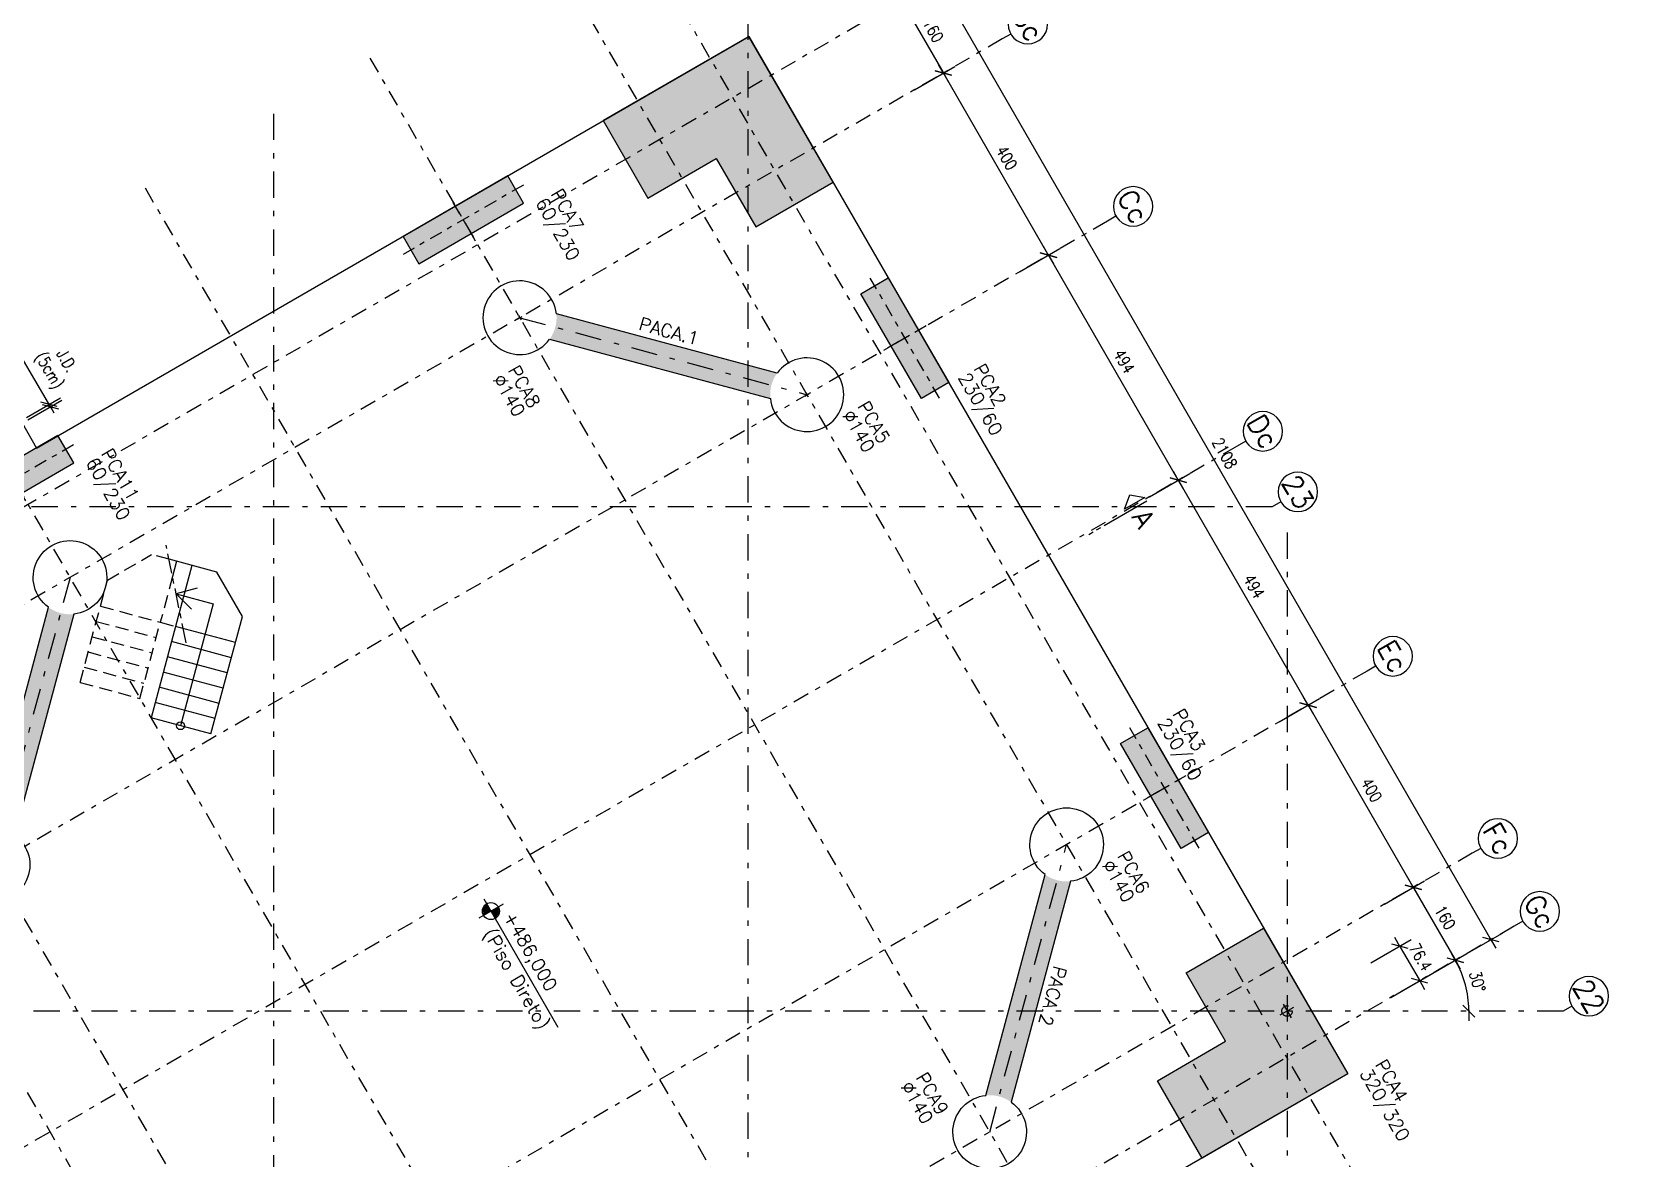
# Model space of a CAD drawing. Header units: metres. Extents: x 661733 to 661987, y 8168511 to 8168781.
# Drawn here: x 661874.62 to 661905.31, y 8168705.9 to 8168727.32 of the extents above; entities that cross this region are included whole.
import ezdxf
from ezdxf.enums import TextEntityAlignment as Align

# ---------------------------------------------------------------- set-up
doc = ezdxf.new("R2010")
doc.units = ezdxf.units.M
doc.header["$MEASUREMENT"] = 0
for name, pattern in [('SPX-CAMPANARIO$0$CENTER2', [1.125, 0.75, -0.125, 0.125, -0.125]), ('SPX-CAMPANARIO$0$DASHDOT2', [0.5, 0.25, -0.125, 0, -0.125]), ('SPX-CAMPANARIO$0$HIDDEN2', [0.1875, 0.125, -0.0625])]:
    doc.linetypes.add(name, pattern=pattern)
doc.layers.get('0').update_dxf_attribs({"linetype": 'CONTINUOUS'})
doc.layers.get('Defpoints').update_dxf_attribs({"linetype": 'CONTINUOUS'})
for name, color, linetype in [('SPX-CAMPANARIO$0$SP 00 Me1', 9, 'SPX-CAMPANARIO$0$DASHDOT2'), ('SPX-CAMPANARIO$0$SP0Me1', 9, 'SPX-CAMPANARIO$0$DASHDOT2'), ('SPX-CAMPANARIO$0$SP1CRT1', 3, 'CONTINUOUS'), ('SPX-CAMPANARIO$0$SP1VST1', 2, 'CONTINUOUS'), ('SPX-CAMPANARIO$0$SP1VST2', 1, 'CONTINUOUS'), ('SPX-CAMPANARIO$0$SP2INV2', 8, 'SPX-CAMPANARIO$0$HIDDEN2'), ('SPX-CAMPANARIO$0$SP3HT2', 254, 'CONTINUOUS'), ('SPX-CAMPANARIO$0$SP4DIM1', 5, 'CONTINUOUS'), ('SPX-CAMPANARIO$0$SP4TN 1', 5, 'CONTINUOUS'), ('SPX-CAMPANARIO$0$SP4TXT 2', 2, 'CONTINUOUS'), ('SPX-CAMPANARIO$0$SP4TXT4', 4, 'CONTINUOUS')]:
    doc.layers.add(name, color=color, linetype=linetype)
doc.styles.add('SPX-CAMPANARIO$0$SP_T-Geral', font='romans.shx')
doc.styles.add('SPX-CAMPANARIO$0$SP_TD_w.8', font='romans.shx', dxfattribs={"width": 0.8})
doc.dimstyles.new('SPX-CAMPANARIO$0$SP_D125cm_18', dxfattribs={"dimtxt": 0.225, "dimasz": 0.025, "dimexe": 0.25, "dimexo": 0.125, "dimgap": 0.125, "dimtad": 1, "dimdec": 1, "dimlfac": 100, "dimdsep": 46, "dimtxsty": 'SPX-CAMPANARIO$0$SP_TD_w.8', "dimblk": 'SPX-CAMPANARIO$0$TIC', "dimcen": 0.0125, "dimdle": 0.125, "dimclrt": 2, "dimadec": 3, "dimazin": 2, "dimtfac": 1, "dimtdec": 1, "dimtmove": 0, "dimatfit": 3, "dimfxl": 0.2, "dimtolj": 1, "dimtzin": 0, "dimarcsym": 0})

# ---------------------------------------------------------------- blocks, each defined once
blk = doc.blocks.new('SPX-CAMPANARIO$0$SP_P_L')
at = {"layer": 'SPX-CAMPANARIO$0$SP3HT2', "ltscale": 10}
h = blk.add_hatch(color=256, dxfattribs=at)
h.dxf.hatch_style = 1
h.paths.add_polyline_path([(-2.349999999976717, 0.8500000089406967), (0.8499999999767169, 0.8500000089406967), (0.8499999999767169, -2.349999991245568), (-0.8499999999767169, -2.349999991245568), (-0.8499999999767169, -0.8499999912455678), (-2.349999999976717, -0.8499999921768904)])
at = {"layer": 'SPX-CAMPANARIO$0$SP1CRT1', "ltscale": 10}
blk.add_lwpolyline([(-2.349999999976717, 0.8500000089406967), (0.8499999999767169, 0.8500000089406967), (0.8499999999767169, -2.349999991245568), (-0.8499999999767169, -2.349999991245568), (-0.8499999999767169, -0.8499999912455678), (-2.349999999976717, -0.8499999921768904), (-2.349999999976717, 0.8500000089406967)], dxfattribs=at)
blk = doc.blocks.new('*U61')
at = {"layer": 'SPX-CAMPANARIO$0$SP 00 Me1', "color": 0, "linetype": 'Continuous'}
blk.add_line((8.374916364184052e-15, -0.1500000000000909), (0, 0), dxfattribs=at)
blk.add_circle((2.512474909253946e-14, -0.4500000000000455), 0.3, dxfattribs=at)
at = {"layer": 'SPX-CAMPANARIO$0$SP 00 Me1', "color": 0, "linetype": 'Continuous', "style": 'SPX-CAMPANARIO$0$SP_T-Geral'}
blk.add_attdef('EIXO?', text='', height=0.3, dxfattribs=at).set_placement((2.512474909253692e-14, -0.45), align=Align.MIDDLE_CENTER)
blk = doc.blocks.new('SPX-CAMPANARIO$0$TIC')
at = {"color": 2, "linetype": 'Continuous'}
blk.add_line((4.59619407771256, 4.596194077712564), (-4.596194077712553, -4.596194077712553), dxfattribs=at)
at = {"color": 5}
blk.add_line((-1, 0), (7.5, 0), dxfattribs=at)
blk = doc.blocks.new('*D77')
at = {"layer": 'Defpoints', "color": 0, "linetype": 'Continuous', "transparency": 16777216}
for p in [(-8.939339828677475, 14.24376711369759), (-10.53933983296156, 13.48399030708721), (-8.939339828677475, 13.48399030615589)]:
    blk.add_point(p, dxfattribs=at)
at = {"layer": 'SPX-CAMPANARIO$0$SP4DIM1', "color": 0, "linetype": 'Continuous', "lineweight": -2, "transparency": 16777216}
for p, q in [((-10.53933983296156, 13.60899030708721), (-10.53933983296156, 14.49376711369759)), ((-8.939339828677475, 13.60899030615589), (-8.939339828677475, 14.49376711369759)), ((-10.51433983296156, 14.24376711369759), (-8.964339828677476, 14.24376711369759))]:
    blk.add_line(p, q, dxfattribs=at)
at = {"layer": 'SPX-CAMPANARIO$0$SP4DIM1', "color": 0, "linetype": 'Continuous', "lineweight": -2, "transparency": 16777216, "xscale": 0.025, "yscale": 0.025, "zscale": 0.025, "rotation": 180}
blk.add_blockref('SPX-CAMPANARIO$0$TIC', (-10.53933983296156, 14.24376711369759), dxfattribs=at)
at = {"layer": 'SPX-CAMPANARIO$0$SP4DIM1', "color": 0, "linetype": 'Continuous', "lineweight": -2, "transparency": 16777216, "xscale": 0.025, "yscale": 0.025, "zscale": 0.025}
blk.add_blockref('SPX-CAMPANARIO$0$TIC', (-8.939339828677475, 14.24376711369759), dxfattribs=at)
at = {"layer": 'SPX-CAMPANARIO$0$SP4DIM1', "color": 2, "linetype": 'Continuous', "transparency": 16777216, "insert": (-9.739339830819517, 14.48126711369759), "char_height": 0.225, "attachment_point": 5, "style": 'SPX-CAMPANARIO$0$SP_TD_w.8'}
blk.add_mtext('\\A1;160', dxfattribs=at)
blk = doc.blocks.new('*D78')
at = {"layer": 'Defpoints', "color": 0, "linetype": 'Continuous', "transparency": 16777216}
for p in [(10.53933982830495, 15.02651978017764), (-10.53933983296156, 14.26674297356726), (10.53933982830495, 14.26674296129786)]:
    blk.add_point(p, dxfattribs=at)
at = {"layer": 'SPX-CAMPANARIO$0$SP4DIM1', "color": 0, "linetype": 'Continuous', "lineweight": -2, "transparency": 16777216}
for p, q in [((-10.53933983296156, 14.39174297356726), (-10.53933983296156, 15.27651978017764)), ((10.53933982830495, 14.39174296129786), (10.53933982830495, 15.27651978017764)), ((-10.51433983296156, 15.02651978017764), (10.51433982830495, 15.02651978017764))]:
    blk.add_line(p, q, dxfattribs=at)
at = {"layer": 'SPX-CAMPANARIO$0$SP4DIM1', "color": 0, "linetype": 'Continuous', "lineweight": -2, "transparency": 16777216, "xscale": 0.025, "yscale": 0.025, "zscale": 0.025, "rotation": 180}
blk.add_blockref('SPX-CAMPANARIO$0$TIC', (-10.53933983296156, 15.02651978017764), dxfattribs=at)
at = {"layer": 'SPX-CAMPANARIO$0$SP4DIM1', "color": 0, "linetype": 'Continuous', "lineweight": -2, "transparency": 16777216, "xscale": 0.025, "yscale": 0.025, "zscale": 0.025}
blk.add_blockref('SPX-CAMPANARIO$0$TIC', (10.53933982830495, 15.02651978017764), dxfattribs=at)
at = {"layer": 'SPX-CAMPANARIO$0$SP4DIM1', "color": 2, "linetype": 'Continuous', "transparency": 16777216, "insert": (-2.328305533817596e-09, 15.26401978017764), "char_height": 0.225, "attachment_point": 5, "style": 'SPX-CAMPANARIO$0$SP_TD_w.8'}
blk.add_mtext('\\A1;2108', dxfattribs=at)
blk = doc.blocks.new('*D79')
at = {"layer": 'Defpoints', "color": 0, "linetype": 'Continuous', "transparency": 16777216}
for p in [(-8.939339828677475, 14.24376711369759), (-8.939339828677475, 13.48399030615589), (-4.939339831471443, 13.48399030848419)]:
    blk.add_point(p, dxfattribs=at)
at = {"layer": 'SPX-CAMPANARIO$0$SP4DIM1', "color": 0, "linetype": 'Continuous', "lineweight": -2, "transparency": 16777216}
for p, q in [((-8.939339828677475, 13.60899030615589), (-8.939339828677475, 14.49376711369759)), ((-4.939339831471443, 13.60899030848419), (-4.939339831471443, 14.49376711369759)), ((-4.964339831471444, 14.24376711369759), (-8.914339828677475, 14.24376711369759))]:
    blk.add_line(p, q, dxfattribs=at)
at = {"layer": 'SPX-CAMPANARIO$0$SP4DIM1', "color": 0, "linetype": 'Continuous', "lineweight": -2, "transparency": 16777216, "xscale": 0.025, "yscale": 0.025, "zscale": 0.025, "rotation": 180}
blk.add_blockref('SPX-CAMPANARIO$0$TIC', (-8.939339828677475, 14.24376711369759), dxfattribs=at)
at = {"layer": 'SPX-CAMPANARIO$0$SP4DIM1', "color": 0, "linetype": 'Continuous', "lineweight": -2, "transparency": 16777216, "xscale": 0.025, "yscale": 0.025, "zscale": 0.025}
blk.add_blockref('SPX-CAMPANARIO$0$TIC', (-4.939339831471443, 14.24376711369759), dxfattribs=at)
at = {"layer": 'SPX-CAMPANARIO$0$SP4DIM1', "color": 2, "linetype": 'Continuous', "transparency": 16777216, "insert": (-6.939339830074459, 14.48126711369759), "char_height": 0.225, "attachment_point": 5, "style": 'SPX-CAMPANARIO$0$SP_TD_w.8'}
blk.add_mtext('\\A1;400', dxfattribs=at)
blk = doc.blocks.new('*D80')
at = {"layer": 'Defpoints', "color": 0, "linetype": 'Continuous', "transparency": 16777216}
for p in [(-1.924236953822741e-09, 14.24376711369759), (-4.939339831471443, 13.48399030848419), (-1.924237000345653e-09, 13.48399030560912)]:
    blk.add_point(p, dxfattribs=at)
at = {"layer": 'SPX-CAMPANARIO$0$SP4DIM1', "color": 0, "linetype": 'Continuous', "lineweight": -2, "transparency": 16777216}
for p, q in [((-4.939339831471443, 13.60899030848419), (-4.939339831471443, 14.49376711369759)), ((-1.92423699269161e-09, 13.60899030560912), (-1.924236938514656e-09, 14.49376711369759)), ((-4.914339831471443, 14.24376711369759), (-0.02500000192423696, 14.24376711369759))]:
    blk.add_line(p, q, dxfattribs=at)
at = {"layer": 'SPX-CAMPANARIO$0$SP4DIM1', "color": 0, "linetype": 'Continuous', "lineweight": -2, "transparency": 16777216, "xscale": 0.025, "yscale": 0.025, "zscale": 0.025, "rotation": 180}
blk.add_blockref('SPX-CAMPANARIO$0$TIC', (-4.939339831471443, 14.24376711369759), dxfattribs=at)
at = {"layer": 'SPX-CAMPANARIO$0$SP4DIM1', "color": 0, "linetype": 'Continuous', "lineweight": -2, "transparency": 16777216, "xscale": 0.025, "yscale": 0.025, "zscale": 0.025}
blk.add_blockref('SPX-CAMPANARIO$0$TIC', (-1.924236953822741e-09, 14.24376711369759), dxfattribs=at)
at = {"layer": 'SPX-CAMPANARIO$0$SP4DIM1', "color": 2, "linetype": 'Continuous', "transparency": 16777216, "insert": (-2.46966991669784, 14.48126711369759), "char_height": 0.225, "attachment_point": 5, "style": 'SPX-CAMPANARIO$0$SP_TD_w.8'}
blk.add_mtext('\\A1;494', dxfattribs=at)
blk = doc.blocks.new('*D81')
at = {"layer": 'Defpoints', "color": 0, "linetype": 'Continuous', "transparency": 16777216}
for p in [(4.939339827807744, 14.2437671122195), (-1.924236769923482e-09, 13.48399030560912), (4.939339827807744, 13.48399030273405)]:
    blk.add_point(p, dxfattribs=at)
at = {"layer": 'SPX-CAMPANARIO$0$SP4DIM1', "color": 0, "linetype": 'Continuous', "lineweight": -2, "transparency": 16777216}
for p, q in [((-1.92423676226944e-09, 13.60899030560912), (-1.924236708092485e-09, 14.4937671122195)), ((4.939339827807744, 13.60899030273405), (4.939339827807744, 14.4937671122195)), ((0.02499999807576328, 14.2437671122195), (4.914339827807744, 14.2437671122195))]:
    blk.add_line(p, q, dxfattribs=at)
at = {"layer": 'SPX-CAMPANARIO$0$SP4DIM1', "color": 0, "linetype": 'Continuous', "lineweight": -2, "transparency": 16777216, "xscale": 0.025, "yscale": 0.025, "zscale": 0.025, "rotation": 180}
blk.add_blockref('SPX-CAMPANARIO$0$TIC', (-1.92423672340057e-09, 14.2437671122195), dxfattribs=at)
at = {"layer": 'SPX-CAMPANARIO$0$SP4DIM1', "color": 0, "linetype": 'Continuous', "lineweight": -2, "transparency": 16777216, "xscale": 0.025, "yscale": 0.025, "zscale": 0.025}
blk.add_blockref('SPX-CAMPANARIO$0$TIC', (4.939339827807744, 14.2437671122195), dxfattribs=at)
at = {"layer": 'SPX-CAMPANARIO$0$SP4DIM1', "color": 2, "linetype": 'Continuous', "transparency": 16777216, "insert": (2.469669912941754, 14.4812671122195), "char_height": 0.225, "attachment_point": 5, "style": 'SPX-CAMPANARIO$0$SP_TD_w.8'}
blk.add_mtext('\\A1;494', dxfattribs=at)
blk = doc.blocks.new('*D82')
at = {"layer": 'Defpoints', "color": 0, "linetype": 'Continuous', "transparency": 16777216}
for p in [(8.93933982681483, 14.24376711369759), (4.939339827807744, 13.48399030708721), (8.93933982681483, 13.4839903047589)]:
    blk.add_point(p, dxfattribs=at)
at = {"layer": 'SPX-CAMPANARIO$0$SP4DIM1', "color": 0, "linetype": 'Continuous', "lineweight": -2, "transparency": 16777216}
for p, q in [((4.939339827807744, 13.60899030708721), (4.939339827807744, 14.49376711369759)), ((8.93933982681483, 13.6089903047589), (8.93933982681483, 14.49376711369759)), ((4.964339827807745, 14.24376711369759), (8.91433982681483, 14.24376711369759))]:
    blk.add_line(p, q, dxfattribs=at)
at = {"layer": 'SPX-CAMPANARIO$0$SP4DIM1', "color": 0, "linetype": 'Continuous', "lineweight": -2, "transparency": 16777216, "xscale": 0.025, "yscale": 0.025, "zscale": 0.025, "rotation": 180}
blk.add_blockref('SPX-CAMPANARIO$0$TIC', (4.939339827807744, 14.24376711369759), dxfattribs=at)
at = {"layer": 'SPX-CAMPANARIO$0$SP4DIM1', "color": 0, "linetype": 'Continuous', "lineweight": -2, "transparency": 16777216, "xscale": 0.025, "yscale": 0.025, "zscale": 0.025}
blk.add_blockref('SPX-CAMPANARIO$0$TIC', (8.93933982681483, 14.24376711369759), dxfattribs=at)
at = {"layer": 'SPX-CAMPANARIO$0$SP4DIM1', "color": 2, "linetype": 'Continuous', "transparency": 16777216, "insert": (6.939339827311287, 14.48126711369759), "char_height": 0.225, "attachment_point": 5, "style": 'SPX-CAMPANARIO$0$SP_TD_w.8'}
blk.add_mtext('\\A1;400', dxfattribs=at)
blk = doc.blocks.new('*D83')
at = {"layer": 'Defpoints', "color": 0, "linetype": 'Continuous', "transparency": 16777216}
for p in [(10.53933982830495, 14.24376711369759), (8.93933982681483, 13.48399030708721), (10.53933982830495, 13.48399030560595)]:
    blk.add_point(p, dxfattribs=at)
at = {"layer": 'SPX-CAMPANARIO$0$SP4DIM1', "color": 0, "linetype": 'Continuous', "lineweight": -2, "transparency": 16777216}
for p, q in [((8.93933982681483, 13.60899030708721), (8.93933982681483, 14.49376711369759)), ((10.53933982830495, 13.60899030560595), (10.53933982830495, 14.49376711369759)), ((8.96433982681483, 14.24376711369759), (10.51433982830495, 14.24376711369759))]:
    blk.add_line(p, q, dxfattribs=at)
at = {"layer": 'SPX-CAMPANARIO$0$SP4DIM1', "color": 0, "linetype": 'Continuous', "lineweight": -2, "transparency": 16777216, "xscale": 0.025, "yscale": 0.025, "zscale": 0.025, "rotation": 180}
blk.add_blockref('SPX-CAMPANARIO$0$TIC', (8.93933982681483, 14.24376711369759), dxfattribs=at)
at = {"layer": 'SPX-CAMPANARIO$0$SP4DIM1', "color": 0, "linetype": 'Continuous', "lineweight": -2, "transparency": 16777216, "xscale": 0.025, "yscale": 0.025, "zscale": 0.025}
blk.add_blockref('SPX-CAMPANARIO$0$TIC', (10.53933982830495, 14.24376711369759), dxfattribs=at)
at = {"layer": 'SPX-CAMPANARIO$0$SP4DIM1', "color": 2, "linetype": 'Continuous', "transparency": 16777216, "insert": (9.739339827559888, 14.48126711369759), "char_height": 0.225, "attachment_point": 5, "style": 'SPX-CAMPANARIO$0$SP_TD_w.8'}
blk.add_mtext('\\A1;160', dxfattribs=at)
blk = doc.blocks.new('*D91')
at = {"layer": 'Defpoints', "color": 0, "linetype": 'Continuous', "transparency": 16777216}
for p in [(10.53933982830495, 15.53933982923627), (12.40270331296169, 15.53933982830494), (11.19980247199786, 14.12650588083044), (-5.020952300990981, -14.63931541889906), (10.53933982830495, -14.63931541889906)]:
    blk.add_point(p, dxfattribs=at)
at = {"layer": 'SPX-CAMPANARIO$0$SP4DIM1', "color": 0, "linetype": 'Continuous', "lineweight": -2, "transparency": 16777216}
blk.add_arc((10.53933982830495, 12.3118997635086), 1.931063506137405, 60.74176849085688, 89.25823025154367, dxfattribs=at)
at = {"layer": 'SPX-CAMPANARIO$0$SP4DIM1', "color": 0, "linetype": 'Continuous', "lineweight": -2, "transparency": 16777216, "xscale": 0.025, "yscale": 0.025, "zscale": 0.025}
for p, rotation in [((10.53933982830495, 14.242963269646), 179.6291151257718), ((11.50487161808048, 13.98424979495194), 330.3708836166287)]:
    blk.add_blockref('SPX-CAMPANARIO$0$TIC', p, dxfattribs=dict(at, rotation=rotation))
at = {"layer": 'SPX-CAMPANARIO$0$SP4DIM1', "color": 2, "linetype": 'Continuous', "transparency": 16777216, "insert": (11.10060538719584, 14.40657125387501), "char_height": 0.225, "attachment_point": 5, "rotation": 344.99999937120026, "style": 'SPX-CAMPANARIO$0$SP_TD_w.8'}
blk.add_mtext('\\A1;30°', dxfattribs=at)
blk = doc.blocks.new('*D92')
at = {"layer": 'Defpoints', "color": 0, "linetype": 'Continuous', "transparency": 16777216}
for p in [(1.895115945769265, 15.53933982830494), (-14.63931542541832, 10.53933983085618), (15.53933983109891, 10.53933982271701), (13.39672653883932, 9.505170608980052), (15.53933983016759, 7.661843483356268)]:
    blk.add_point(p, dxfattribs=at)
at = {"layer": 'SPX-CAMPANARIO$0$SP4DIM1', "color": 0, "linetype": 'Continuous', "lineweight": -2, "transparency": 16777216}
blk.add_arc((10.55536997732336, 10.53933982406118), 3.023708497043206, 330.473722401157, 359.5262775443127, dxfattribs=at)
at = {"layer": 'SPX-CAMPANARIO$0$SP4DIM1', "color": 0, "linetype": 'Continuous', "lineweight": -2, "transparency": 16777216, "xscale": 0.025, "yscale": 0.025, "zscale": 0.025}
for p, rotation in [((13.57907847436657, 10.53933982324569), 89.76313876443008), ((13.17397834837051, 9.027485573753598), 240.2368611810396)]:
    blk.add_blockref('SPX-CAMPANARIO$0$TIC', p, dxfattribs=dict(at, rotation=rotation))
at = {"layer": 'SPX-CAMPANARIO$0$SP4DIM1', "color": 2, "linetype": 'Continuous', "transparency": 16777216, "insert": (13.24664072170028, 9.81821600011925), "char_height": 0.225, "attachment_point": 5, "rotation": 74.99999997273477, "style": 'SPX-CAMPANARIO$0$SP_TD_w.8'}
blk.add_mtext('\\A1;30°', dxfattribs=at)
blk = doc.blocks.new('*D93')
at = {"layer": 'Defpoints', "color": 0, "linetype": 'Continuous', "transparency": 16777216}
for p in [(10.53933982830495, 13.46101444721754), (9.775806368193072, 12.70123764060716), (10.53933982830495, 12.7012376391259)]:
    blk.add_point(p, dxfattribs=at)
at = {"layer": 'SPX-CAMPANARIO$0$SP4DIM1', "color": 0, "linetype": 'Continuous', "lineweight": -2, "transparency": 16777216}
for p, q in [((9.775806368193072, 12.82623764060716), (9.775806368193072, 13.71101444721754)), ((10.53933982830495, 12.8262376391259), (10.53933982830495, 13.71101444721754)), ((9.800806368193072, 13.46101444721754), (10.51433982830495, 13.46101444721754))]:
    blk.add_line(p, q, dxfattribs=at)
at = {"layer": 'SPX-CAMPANARIO$0$SP4DIM1', "color": 0, "linetype": 'Continuous', "lineweight": -2, "transparency": 16777216, "xscale": 0.025, "yscale": 0.025, "zscale": 0.025, "rotation": 180}
blk.add_blockref('SPX-CAMPANARIO$0$TIC', (9.775806368193072, 13.46101444721754), dxfattribs=at)
at = {"layer": 'SPX-CAMPANARIO$0$SP4DIM1', "color": 0, "linetype": 'Continuous', "lineweight": -2, "transparency": 16777216, "xscale": 0.025, "yscale": 0.025, "zscale": 0.025}
blk.add_blockref('SPX-CAMPANARIO$0$TIC', (10.53933982830495, 13.46101444721754), dxfattribs=at)
at = {"layer": 'SPX-CAMPANARIO$0$SP4DIM1', "color": 2, "linetype": 'Continuous', "transparency": 16777216, "insert": (10.15757309824901, 13.69851444721754), "char_height": 0.225, "attachment_point": 5, "style": 'SPX-CAMPANARIO$0$SP_TD_w.8'}
blk.add_mtext('\\A1;76.4', dxfattribs=at)
blk = doc.blocks.new('SPX-CAMPANARIO$0$SP_P_60_230')
at = {"layer": 'SPX-CAMPANARIO$0$SP3HT2', "linetype": 'Continuous'}
h = blk.add_hatch(color=256, dxfattribs=at)
h.dxf.hatch_style = 1
h.paths.add_polyline_path([(-0.3000000007450581, -1.230000001378357), (0.2999999998137355, -1.230000001378357), (0.300000000745058, 1.069999998621642), (-0.2999999998137355, 1.069999998621642)])
at = {"layer": 'SPX-CAMPANARIO$0$SP0Me1'}
for p, q in [((-5.551115123125783e-17, 1.239999995753169), (9.313225746154785e-10, -1.399999999441206)), ((0.4699999978765845, -0.0800000013783575), (-0.469999996945262, -0.0800000013783575))]:
    blk.add_line(p, q, dxfattribs=at)
at = {"layer": 'SPX-CAMPANARIO$0$SP1CRT1', "ltscale": 10}
blk.add_lwpolyline([(-0.3000000007450581, -1.230000001378357), (0.2999999998137355, -1.230000001378357), (0.300000000745058, 1.069999998621642), (-0.2999999998137355, 1.069999998621642)], close=True, dxfattribs=at)
blk = doc.blocks.new('SPX-CAMPANARIO$0$A$C43E90B7C')
at = {"layer": 'SPX-CAMPANARIO$0$SP1VST1'}
for p, q in [((-7.630487648304552, -2.468676212243736), (-8.297025190616093, -3.135163838309123)), ((-6.658557639457285, -2.468676212243736), (-7.630487648304552, -2.468676212243736)), ((-5.0232023014687, -4.104031548835337), (-6.658557639457285, -2.468676212243736)), ((-8.190972784068435, -3.029093285091221), (-7.978840750717614, -3.241225317918173)), ((-7.978840749943629, -2.816961250267923), (-7.130312613444403, -3.665489387698472)), ((-6.295994506683201, -2.831239344552159), (-7.130312612745911, -3.665489385835826)), ((-6.083862471859902, -3.043371378444135), (-6.918180578155443, -3.877621420659125)), ((-5.871730437502265, -3.255503412336111), (-6.706048544030637, -4.089753453619778)), ((-5.659598403610289, -3.467635445296764), (-6.493916509672999, -4.301885488443077)), ((-5.447466368786991, -3.679767480120063), (-6.281784475082532, -4.514017522335052)), ((-5.235334334895015, -3.891899514012039), (-6.069652440957725, -4.726149555295706)), ((-5.023202300537378, -4.104031547904015), (-5.857520406600088, -4.938281590119004))]:
    blk.add_line(p, q, dxfattribs=at)
blk.add_lwpolyline([(-7.130312614026479, -3.665489387116395), (-7.130312612745911, -3.665489385835826), (-5.857520406600088, -4.938281592912972)], dxfattribs=at)
at = {"layer": 'SPX-CAMPANARIO$0$SP1VST2', "linetype": 'SPX-CAMPANARIO$0$CENTER2', "ltscale": 0.5}
blk.add_line((-6.761683464283124, -3.64694441203028), (-8.55960193532519, -3.047638257034123), dxfattribs=at)
at = {"layer": 'SPX-CAMPANARIO$0$SP1VST2'}
for points in [[(-7.553654331713915, -2.948005303740501), (-7.660642700036988, -3.347291334532201), (-7.261356668546796, -3.240302965976298)], [(-7.660617172769932, -3.347299843543581), (-7.144522643648088, -2.831239344552159), (-5.447466368786991, -4.528295620344579)]]:
    blk.add_lwpolyline(points, dxfattribs=at)
blk.add_circle((-5.447466368786991, -4.528295620344579), 0.07500000013227716, dxfattribs=at)
at = {"layer": 'SPX-CAMPANARIO$0$SP2INV2', "ltscale": 2}
for p, q in [((-8.297025190616093, -3.135163838309123), (-8.53933982597664, -3.377460326999426)), ((-7.978840750717613, -3.241225317918173), (-7.342444647336379, -3.877621419727802)), ((-8.53933982597664, -4.349390334449708), (-8.53933982620947, -3.377460326068103)), ((-8.176776692736894, -4.711953467689455), (-7.342444648034871, -3.877621420659125)), ((-7.964644658379257, -4.92408550158143), (-7.130312613444403, -4.089753454551101)), ((-7.116116521414369, -5.772613639943302), (-8.53933982597664, -4.349390334449708)), ((-7.752512623555958, -5.136217535473406), (-6.918180578853935, -4.301885488443077)), ((-7.54038058896549, -5.348349569365382), (-6.706048544729128, -4.514017522335052)), ((-7.328248554840684, -5.560481603257358), (-6.493916510138661, -4.726149557158351)), ((-7.116116521414369, -5.772613639943302), (-6.281784475548193, -4.938281590119004))]:
    blk.add_line(p, q, dxfattribs=at)
blk.add_lwpolyline([(-6.281784476324295, -4.938281590895106), (-7.342444647103548, -3.877621419727802), (-7.130312614026479, -3.665489387116395)], dxfattribs=at)
blk = doc.blocks.new('*D50')
at = {"layer": 'Defpoints', "color": 0, "linetype": 'Continuous', "transparency": 16777216}
for p in [(661874.9353677705, 8168720.247010781), (661874.3973632944, 8168719.936393752), (661874.4223632952, 8168719.89309248)]:
    blk.add_point(p, dxfattribs=at)
at = {"layer": 'SPX-CAMPANARIO$0$SP4DIM1', "color": 0, "linetype": 'Continuous', "lineweight": -2, "transparency": 16777216}
for p, q in [((661874.9228677703, 8168720.268661416), (661874.4082249124, 8168721.160048993)), ((661874.5056164698, 8168719.998893753), (661875.1518741213, 8168720.372010781)), ((661874.5306164706, 8168719.95559248), (661875.1768741221, 8168720.328709509)), ((661874.9603677713, 8168720.203709509), (661874.9353677705, 8168720.247010781)), ((661874.9728677715, 8168720.182058874), (661874.9853677712, 8168720.16040824))]:
    blk.add_line(p, q, dxfattribs=at)
at = {"layer": 'SPX-CAMPANARIO$0$SP4DIM1', "color": 0, "linetype": 'Continuous', "lineweight": -2, "transparency": 16777216, "xscale": 0.025, "yscale": 0.025, "zscale": 0.025}
for p, rotation in [((661874.9603677713, 8168720.203709509), 120.000000039116), ((661874.9353677705, 8168720.247010781), 300.000000039116)]:
    blk.add_blockref('SPX-CAMPANARIO$0$TIC', p, dxfattribs=dict(at, rotation=rotation))
at = {"layer": 'SPX-CAMPANARIO$0$SP4DIM1', "color": 2, "linetype": 'Continuous', "transparency": 16777216, "insert": (661875.078390778, 8168720.967144809), "char_height": 0.225, "attachment_point": 5, "rotation": 300.000000039116, "style": 'SPX-CAMPANARIO$0$SP_TD_w.8'}
blk.add_mtext('\\A1;J.D.\\P(5cm)', dxfattribs=at)
blk = doc.blocks.new('SPX-CAMPANARIO$0$SP_IND_CORTE2')
for p, q in [((-0.2700000000004366, 0), (-1.020000000000437, 0)), ((-0.1350000000002183, 0), (-0.2099999999991269, 0)), ((0, 0), (-0.0750000000007276, 0))]:
    blk.add_line(p, q)
blk.add_lwpolyline([(-1.020000000000437, 0.06000000000000227), (-0.6599999999998545, 0.06000000000000227), (-0.8400000000001455, 0.210000000000008)], close=True)
at = {"style": 'SPX-CAMPANARIO$0$SP_T-Geral'}
blk.add_attdef('1', text='', height=0.3, dxfattribs=at).set_placement((-0.8400000000001455, -0.1999999999999886), align=Align.MIDDLE_CENTER)
blk = doc.blocks.new('SPX-CAMPANARIO$0$PILAR')
at = {"layer": 'SPX-CAMPANARIO$0$SP3HT2', "linetype": 'Continuous'}
h = blk.add_hatch(color=256, dxfattribs=at)
h.dxf.hatch_style = 1
edge = h.paths.add_edge_path()
edge.add_arc((-6743374.729457063, 4657573.214793112), 0.6999999999827026, -3.81666561775622e-14, 360)
at = {"layer": 'SPX-CAMPANARIO$0$SP3HT2'}
h = blk.add_hatch(color=256, dxfattribs=at)
h.dxf.hatch_style = 1
h.paths.add_polyline_path([(-6743375.224431809, 4657572.719818367, -0.09155635193486063), (-6743375.368564808, 4657572.929238758), (-6743378.443902706, 4657569.853900857, -0.09155635130964639), (-6743378.234482314, 4657569.709767859)])
h.paths.add_polyline_path([(-6743375.015011419, 4657572.575685368, -0.09155635213007644), (-6743375.22443181, 4657572.719818367), (-6743378.234482314, 4657569.709767859, -0.09155635238398802), (-6743378.090349317, 4657569.500347466)])
at = {"layer": 'SPX-CAMPANARIO$0$SP3HT2', "linetype": 'Continuous'}
h = blk.add_hatch(color=256, dxfattribs=at)
h.dxf.hatch_style = 1
edge = h.paths.add_edge_path()
edge.add_arc((-6743378.729457062, 4657569.214793111), 0.6999999999827026, -3.81666561775622e-14, 360)
at = {"layer": 'SPX-CAMPANARIO$0$SP 00 Me1', "ltscale": 2}
blk.add_line((-6743378.729457062, 4657569.214793111), (-6743374.729457063, 4657573.214793112), dxfattribs=at)
at = {"layer": 'SPX-CAMPANARIO$0$SP1CRT1'}
for p, q in [((-6743375.368564808, 4657572.929238758), (-6743378.443902706, 4657569.853900856)), ((-6743378.090349315, 4657569.500347466), (-6743375.015011418, 4657572.575685366))]:
    blk.add_line(p, q, dxfattribs=at)
at = {"layer": 'SPX-CAMPANARIO$0$SP1CRT1', "ltscale": 10}
for centre, start, end in [((-6743374.729457063, 4657573.214793112), 245.9248324788703, 204.0751675803867), ((-6743378.729457062, 4657569.214793111), 65.92483217262922, 24.07516739542888)]:
    blk.add_arc(centre, 0.6999999999827026, start, end, dxfattribs=at)
blk = doc.blocks.new('SPX-CAMPANARIO$0$SP_EIXOS_CAMP')
at = {"layer": 'SPX-CAMPANARIO$0$SP0Me1', "ltscale": 2}
for p, q in [((1.329643950142471, 15.53933982830494), (-14.63931542541832, -12.11970775347996)), ((12.40270331296169, 15.53933982830494), (-5.020952300990981, -14.63931541889906)), ((1.895115945769266, 15.53933982830494), (15.53933983016759, 7.661843483356268)), ((-14.63931542541832, 13.23869983571336), (15.53933983016759, -4.18495492732394)), ((9.775806368193072, 10.83942108435192), (9.775806368193072, 11.13942108435192)), ((9.625806368193071, 10.98942108435192), (9.925806368193072, 10.98942108435192)), ((-14.63931542541832, 2.824551025020269), (15.53933983016759, -14.59910373801703))]:
    blk.add_line(p, q, dxfattribs=at)
at = {"layer": 'SPX-CAMPANARIO$0$SP0Me1', "ltscale": 1.25}
for p, q in [((-10.53933983296156, 15.53933982923627), (-10.53933983296156, -14.63931541889906)), ((-8.939339828677475, 15.53933982830495), (-8.939339829581828, -14.63931541889906)), ((-4.939339831471443, 15.53933982830495), (-4.939339831471443, -14.63931541889906)), ((-1.862645149230957e-09, 15.53933982923627), (-2.766997046325639e-09, -14.63931541889906)), ((4.939339827746153, 15.53933982830495), (4.939339828650505, -14.63931541889906)), ((8.93933982681483, 15.53933982830495), (8.93933982681483, -14.63931541889906)), ((10.53933982830495, 15.53933982923627), (10.53933982830495, -14.63931541889906)), ((-14.63931542541832, 10.53933983085618), (15.53933983109891, 10.53933982271701)), ((-14.63931542541832, 8.939339843335901), (15.53933983016759, 8.939339835196733)), ((-14.63931542541832, 4.939339844240252), (15.53933983109891, 4.939339835196733)), ((-14.63931542541832, 3.509524878347265e-09), (15.53933983016759, -3.725290298461914e-09)), ((-14.63931542541832, -4.939339816786047), (15.53933983016759, -4.939339824020863)), ((-14.63931542541832, -8.939339815881695), (15.53933983203024, -8.939339824020863)), ((-14.63931542541832, -10.53933982200145), (15.53933983109891, -10.53933982923627))]:
    blk.add_line(p, q, dxfattribs=at)
at = {"layer": 'SPX-CAMPANARIO$0$SP0Me1', "ltscale": 2}
blk.add_circle((9.775806368193072, 10.98942108435191), 0.1, dxfattribs=at)
at = {"layer": 'SPX-CAMPANARIO$0$SP0Me1'}
ref = blk.add_blockref('*U61', (-8.939339839223399, 15.53933733046055), dxfattribs=dict(at, xscale=-1.25, yscale=1.25, zscale=1.25, rotation=180))
ref.add_attrib('EIXO?', 'Bc', dxfattribs={"layer": 'SPX-CAMPANARIO$0$SP 00 Me1', "color": 0, "linetype": 'Continuous', "height": 0.3750000000000001, "rotation": 3.201653208998473e-08, "style": 'SPX-CAMPANARIO$0$SP_T-Geral'}).set_placement((-8.93933983779149, 16.10183732952922), align=Align.MIDDLE_CENTER)
ref = blk.add_blockref('*U61', (-4.939339840154721, 15.53933733269572), dxfattribs=dict(at, xscale=-1.25, yscale=1.25, zscale=1.25, rotation=180))
ref.add_attrib('EIXO?', 'Cc', dxfattribs={"layer": 'SPX-CAMPANARIO$0$SP 00 Me1', "color": 0, "linetype": 'Continuous', "height": 0.3750000000000001, "rotation": 3.201653208998473e-08, "style": 'SPX-CAMPANARIO$0$SP_T-Geral'}).set_placement((-4.939339841051119, 16.1018373317644), align=Align.MIDDLE_CENTER)
ref = blk.add_blockref('*U61', (-1.054592273617995e-08, 15.53933733545579), dxfattribs=dict(at, xscale=-1.25, yscale=1.25, zscale=1.25, rotation=180))
ref.add_attrib('EIXO?', 'Dc', dxfattribs={"layer": 'SPX-CAMPANARIO$0$SP 00 Me1', "color": 0, "linetype": 'Continuous', "height": 0.3750000000000001, "rotation": 3.201653208998473e-08, "style": 'SPX-CAMPANARIO$0$SP_T-Geral'}).set_placement((-1.086024398189167e-08, 16.10183733568862), align=Align.MIDDLE_CENTER)
ref = blk.add_blockref('*U61', (1.329643950142471, 15.53933982830494), dxfattribs=dict(at, xscale=-1.25, yscale=1.25, zscale=1.25, rotation=180))
ref.add_attrib('EIXO?', '23', dxfattribs={"layer": 'SPX-CAMPANARIO$0$SP 00 Me1', "color": 0, "linetype": 'Continuous', "height": 0.3750000000000001, "rotation": 3.201653208998473e-08, "style": 'SPX-CAMPANARIO$0$SP_T-Geral'}).set_placement((1.32964394982815, 16.10183982853777), align=Align.MIDDLE_CENTER)
ref = blk.add_blockref('*U61', (4.939339819062875, 15.53933733728454), dxfattribs=dict(at, xscale=-1.25, yscale=1.25, zscale=1.25, rotation=180))
ref.add_attrib('EIXO?', 'Ec', dxfattribs={"layer": 'SPX-CAMPANARIO$0$SP 00 Me1', "color": 0, "linetype": 'Continuous', "height": 0.3750000000000001, "rotation": 3.201653208998473e-08, "style": 'SPX-CAMPANARIO$0$SP_T-Geral'}).set_placement((4.939339819912707, 16.10183733751737), align=Align.MIDDLE_CENTER)
ref = blk.add_blockref('*U61', (8.939339818131552, 15.53933733951971), dxfattribs=dict(at, xscale=-1.25, yscale=1.25, zscale=1.25, rotation=180))
ref.add_attrib('EIXO?', 'Fc', dxfattribs={"layer": 'SPX-CAMPANARIO$0$SP 00 Me1', "color": 0, "linetype": 'Continuous', "height": 0.3750000000000001, "rotation": 3.201653208998473e-08, "style": 'SPX-CAMPANARIO$0$SP_T-Geral'}).set_placement((8.939339817817231, 16.10183734033461), align=Align.MIDDLE_CENTER)
ref = blk.add_blockref('*U61', (10.53933981962167, 15.53933734134511), dxfattribs=dict(at, xscale=-1.25, yscale=1.25, zscale=1.25, rotation=180))
ref.add_attrib('EIXO?', 'Gc', dxfattribs={"layer": 'SPX-CAMPANARIO$0$SP 00 Me1', "color": 0, "linetype": 'Continuous', "height": 0.3750000000000001, "rotation": 3.201653208998473e-08, "style": 'SPX-CAMPANARIO$0$SP_T-Geral'}).set_placement((10.53933981988942, 16.10183734041378), align=Align.MIDDLE_CENTER)
ref = blk.add_blockref('*U61', (12.40270331296169, 15.53933982830494), dxfattribs=dict(at, xscale=-1.25, yscale=1.25, zscale=1.25, rotation=180))
ref.add_attrib('EIXO?', '22', dxfattribs={"layer": 'SPX-CAMPANARIO$0$SP 00 Me1', "color": 0, "linetype": 'Continuous', "height": 0.3750000000000001, "rotation": 3.201653208998473e-08, "style": 'SPX-CAMPANARIO$0$SP_T-Geral'}).set_placement((12.40270331264737, 16.10183982853777), align=Align.MIDDLE_CENTER)
at = {"layer": 'SPX-CAMPANARIO$0$SP4DIM1', "linetype": 'Continuous'}
for base, line1, line2, picture, middle in [((13.39672653883932, 9.505170608980052), ((1.895115945769266, 15.53933982830494), (15.53933983016759, 7.661843483356268)), ((-14.63931542541832, 10.53933983085618), (15.53933983109891, 10.53933982271701)), '*D92', (13.24664072170028, 9.818216000119248)), ((11.19980247199786, 14.12650588083044), ((10.53933982830495, 15.53933982923627), (10.53933982830495, -14.63931541889906)), ((12.40270331296169, 15.53933982830494), (-5.020952300990981, -14.63931541889906)), '*D91', (11.10060538719584, 14.40657125387501))]:
    dim = blk.add_angular_dim_2l(base=base, line1=line1, line2=line2, dimstyle='SPX-CAMPANARIO$0$SP_D125cm_18', dxfattribs=at)
    dim.commit()
    dim.dimension.update_dxf_attribs({"geometry": picture, "text_midpoint": middle})
for base, p1, p2, picture, middle in [((10.53933982830495, 15.02651978017764), (-10.53933983296156, 14.26674297356726), (10.53933982830495, 14.26674296129786), '*D78', (-2.328305533817596e-09, 15.26401978017764)), ((4.939339827807744, 14.2437671122195), (-1.924236769923482e-09, 13.48399030560912), (4.939339827807744, 13.48399030273405), '*D81', (2.469669912941754, 14.4812671122195))]:
    dim = blk.add_linear_dim(base=base, p1=p1, p2=p2, dimstyle='SPX-CAMPANARIO$0$SP_D125cm_18', override={"dimdec": 0}, dxfattribs=at)
    dim.commit()
    dim.dimension.update_dxf_attribs({"geometry": picture, "text_midpoint": middle})
for base, p1, p2, picture, middle in [((-8.939339828677475, 14.24376711369759), (-10.53933983296156, 13.48399030708721), (-8.939339828677475, 13.48399030615589), '*D77', (-9.739339830819517, 14.48126711369759)), ((8.93933982681483, 14.24376711369759), (4.939339827807744, 13.48399030708721), (8.93933982681483, 13.4839903047589), '*D82', (6.939339827311287, 14.48126711369759)), ((10.53933982830495, 14.24376711369759), (8.93933982681483, 13.48399030708721), (10.53933982830495, 13.48399030560595), '*D83', (9.739339827559888, 14.48126711369759))]:
    dim = blk.add_linear_dim(base=base, p1=p1, p2=p2, dimstyle='SPX-CAMPANARIO$0$SP_D125cm_18', dxfattribs=at)
    dim.commit()
    dim.dimension.update_dxf_attribs({"geometry": picture, "text_midpoint": middle})
dim = blk.add_linear_dim(base=(-8.939339828677475, 14.24376711369759), p1=(-4.939339831471443, 13.48399030848419), p2=(-8.939339828677475, 13.48399030615589), angle=180, dimstyle='SPX-CAMPANARIO$0$SP_D125cm_18', dxfattribs=at)
dim.commit()
dim.dimension.update_dxf_attribs({"geometry": '*D79', "text_midpoint": (-6.939339830074459, 14.48126711369759)})
dim = blk.add_linear_dim(base=(-1.924236953822741e-09, 14.24376711369759), p1=(-4.939339831471443, 13.48399030848419), p2=(-1.924237000345653e-09, 13.48399030560912), angle=7.016709298534877e-15, dimstyle='SPX-CAMPANARIO$0$SP_D125cm_18', override={"dimdec": 0}, dxfattribs=at)
dim.commit()
dim.dimension.update_dxf_attribs({"geometry": '*D80', "text_midpoint": (-2.46966991669784, 14.48126711369759)})
dim = blk.add_linear_dim(base=(10.53933982830495, 13.46101444721754), p1=(9.775806368193072, 12.70123764060716), p2=(10.53933982830495, 12.7012376391259), dimstyle='SPX-CAMPANARIO$0$SP_D125cm_18', dxfattribs=at)
dim.commit()
dim.dimension.update_dxf_attribs({"geometry": '*D93', "text_midpoint": (10.15757309824901, 13.46101444721754), "dimtype": 128})
blk = doc.blocks.new('SPX-CAMPANARIO')
at = {"layer": 'Defpoints'}
for p, q in [((661883.8462904019, 8168721.869897724), (661883.9328929419, 8168721.919897724)), ((661883.8645916724, 8168721.938198994), (661883.9145916719, 8168721.851596452)), ((661889.3103920184, 8168720.405796114), (661889.3969945584, 8168720.455796114)), ((661889.328693289, 8168720.474097384), (661889.3786932884, 8168720.387494843))]:
    blk.add_line(p, q, dxfattribs=at)
at = {"layer": 'SPX-CAMPANARIO$0$SP1VST2'}
blk.add_lwpolyline([(661886.2457681979, 8168699.78169952), (661886.5207681989, 8168699.305385545), (661879.7115661537, 8168695.374090903), (661867.7722263063, 8168716.053634095), (661874.4223632951, 8168719.893092481), (661874.6973632938, 8168719.416778509), (661888.2504555276, 8168727.24165997), (661899.6397953717, 8168707.514744726)], close=True, dxfattribs=at)
at = {"layer": 'SPX-CAMPANARIO$0$SP4TN 1', "color": 9}
for p, q in [((661883.2069231973, 8168710.844915212), (661884.6163585993, 8168708.403701489)), ((661883.5757500564, 8168710.746088353), (661883.1080963383, 8168710.476088353))]:
    blk.add_line(p, q, dxfattribs=at)
blk.add_circle((661883.3419231973, 8168710.611088351), 0.1619999999999986, dxfattribs=at)
for points in [[(661883.3419231973, 8168710.611088351), (661883.2609231973, 8168710.751384468), (661883.1854432132, 8168710.653017039)], [(661883.3419231973, 8168710.611088351), (661883.201627082, 8168710.530088353), (661883.1854432132, 8168710.653017039)], [(661883.3419231973, 8168710.611088351), (661883.4822193128, 8168710.692088352), (661883.4984031813, 8168710.569159667)], [(661883.3419231973, 8168710.611088351), (661883.4229231973, 8168710.470792239), (661883.4984031813, 8168710.569159667)]]:
    blk.add_solid(points, dxfattribs=at)
for name, p, rotation in [('SPX-CAMPANARIO$0$PILAR', (0, 0), 300.000000039103), ('SPX-CAMPANARIO$0$A$C43E90B7C', (661884.0816678202, 8168711.683532421), 300.000000039116)]:
    blk.add_blockref(name, p, dxfattribs=dict(rotation=rotation))
at = {"xscale": -1}
for p, rotation in [((8067137.957903579, 4657564.273533861), 119.9999999816541), ((-6743369.800806772, 11679859.08037284), 300.000000083461)]:
    blk.add_blockref('SPX-CAMPANARIO$0$PILAR', p, dxfattribs=dict(at, rotation=rotation))
at = {"layer": 'SPX-CAMPANARIO$0$SP 00 Me1', "linetype": 'Continuous', "rotation": 300.000000039103}
blk.add_blockref('SPX-CAMPANARIO$0$SP_EIXOS_CAMP', (661884.0816678202, 8168711.683532421), dxfattribs=at)
at = {"layer": 'SPX-CAMPANARIO$0$SP1CRT1', "xscale": -1}
for name, p, rotation in [('SPX-CAMPANARIO$0$SP_P_L', (661887.9393339275, 8168726.080538373), 300.000000039103), ('SPX-CAMPANARIO$0$SP_P_60_230', (661891.2556479159, 8168721.436514064), 209.9999999799353), ('SPX-CAMPANARIO$0$SP_P_60_230', (661896.1949877446, 8168712.881326524), 209.9999999799353)]:
    blk.add_blockref(name, p, dxfattribs=dict(at, rotation=rotation))
at = {"layer": 'SPX-CAMPANARIO$0$SP1CRT1', "rotation": 300.000000039103}
for name, p in [('SPX-CAMPANARIO$0$SP_P_60_230', (661882.883873705, 8168723.796852344)), ('SPX-CAMPANARIO$0$SP_P_60_230', (661874.328686167, 8168718.857512511)), ('SPX-CAMPANARIO$0$SP_P_L', (661898.4786737707, 8168707.825866315))]:
    blk.add_blockref(name, p, dxfattribs=at)
at = {"layer": 'SPX-CAMPANARIO$0$SP4TXT4'}
ref = blk.add_blockref('SPX-CAMPANARIO$0$SP_IND_CORTE2', (661894.7163964673, 8168717.773785559), dxfattribs=dict(at, xscale=-1.25, yscale=1.25, zscale=1.25, rotation=30.00000021257377))
ref.add_attrib('Nº', 'A', dxfattribs={"height": 0.3749999999999999, "rotation": 300.0000000646171, "style": 'SPX-CAMPANARIO$0$SP_T-Geral'}).set_placement((661895.7563350282, 8168718.072559137), align=Align.MIDDLE_CENTER)
at = {"layer": 'SPX-CAMPANARIO$0$SP4TN 1', "insert": (661883.5022233417, 8168710.472103973), "char_height": 0.25, "attachment_point": 7, "rotation": 300.00000003910304, "style": 'SPX-CAMPANARIO$0$SP_T-Geral'}
blk.add_mtext_dynamic_manual_height_columns('+486,000', width=1.269714283868041, gutter_width=12.5, heights=[0], dxfattribs=at)
at = {"layer": 'SPX-CAMPANARIO$0$SP4TXT 2', "char_height": 0.25, "line_spacing_factor": 0.8, "style": 'SPX-CAMPANARIO$0$SP_T-Geral'}
for s, insert, attachment_point, rotation in [('PCA7\\P60/230', (661884.3985871854, 8168724.20949237), 4, 300.00000003910304), ('PACA.1', (661886.694190706, 8168721.518095369), 8, 345.0000000905396), ('PCA8\\P%%C140', (661883.6162336668, 8168720.872257), 4, 300.00000003910304), ('PCA2\\P230/60', (661892.4385218106, 8168720.883917096), 4, 300.00000003910304), ('PCA5\\P%%C140', (661890.2680421725, 8168720.193298143), 4, 300.00000003910304), ('PCA11\\P60/230', (661875.8433996486, 8168719.270152533), 4, 300.00000003910304), ('PCA3\\P230/60', (661896.2278616279, 8168714.320588017), 4, 300.00000003910304), ('PCA6\\P%%C140', (661895.2073819856, 8168711.638110645), 4, 300.00000003910304), ('(Piso Direto)', (661883.7960164523, 8168709.302158075), 5, 300.00000003910304), ('PCA4\\P320/320', (661900.0778616719, 8168707.652192373), 4, 300.00000003910304), ('PCA9\\P%%C140', (661891.8066197013, 8168706.686092279), 6, 300.00000005055784)]:
    blk.add_mtext(s, dxfattribs=dict(at, insert=insert, attachment_point=attachment_point, rotation=rotation))
at = {"layer": 'SPX-CAMPANARIO$0$SP4TXT 2', "insert": (661893.9049106129, 8168709.028762151), "char_height": 0.25, "width": 0.03592788827945519, "attachment_point": 8, "rotation": 254.99999998080483, "line_spacing_factor": 0.8, "style": 'SPX-CAMPANARIO$0$SP_T-Geral'}
blk.add_mtext('PACA.2', dxfattribs=at)
at = {"layer": 'SPX-CAMPANARIO$0$SP4DIM1', "linetype": 'Continuous'}
dim = blk.add_linear_dim(base=(661874.9353677705, 8168720.247010781), p1=(661874.4223632951, 8168719.893092481), p2=(661874.3973632943, 8168719.936393753), angle=300.000000039116, text='J.D.\\P(<>cm)', dimstyle='SPX-CAMPANARIO$0$SP_D125cm_18', override={"dimdec": 0}, dxfattribs=at)
dim.commit()
dim.dimension.update_dxf_attribs({"geometry": '*D50', "text_midpoint": (661875.0783907776, 8168720.967144808)})

msp = doc.modelspace()

# ---------------------------------------------------------------- block references
msp.add_blockref('SPX-CAMPANARIO', (0, 0))

doc.saveas('drawing.dxf')
